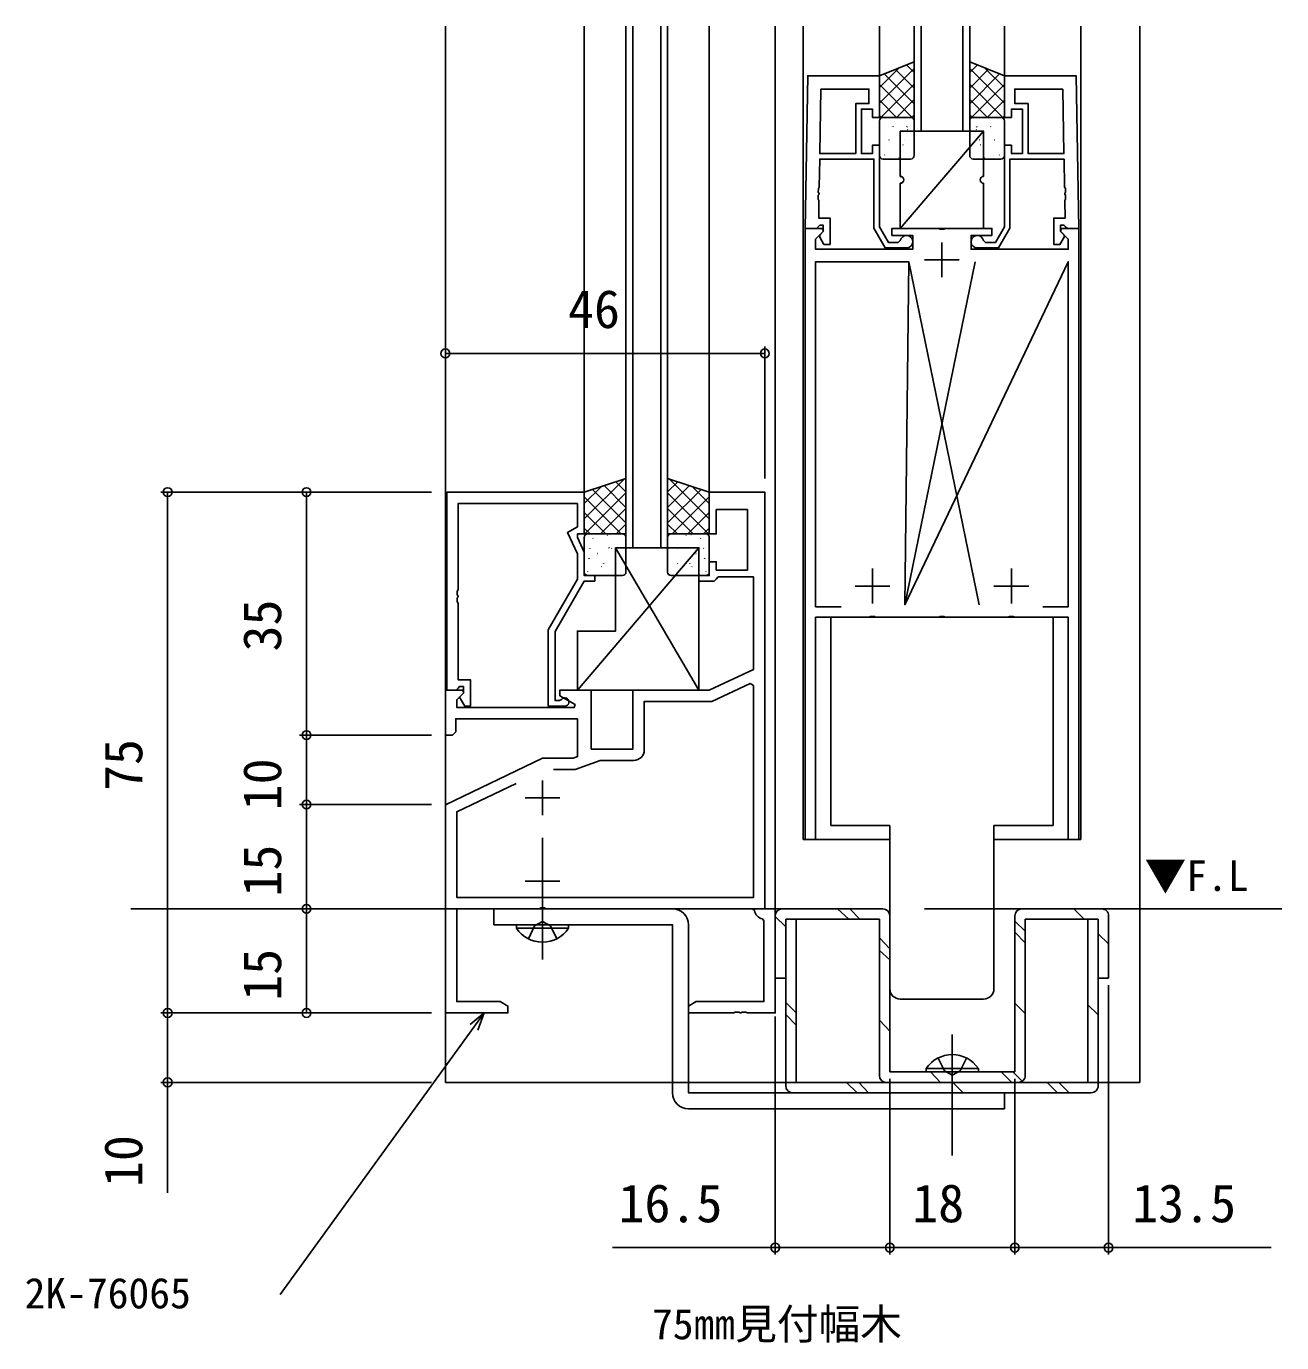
# Model space of a CAD drawing. Units: millimetres, scale not verified. Extents: x -437 to 438, y -681 to 679.
# Drawn here: x -122 to 58.7, y -135.9 to 53.7 of the extents above; entities that cross this region are included whole.
import ezdxf
from ezdxf.enums import TextEntityAlignment as Align

# ---------------------------------------------------------------- set-up
doc = ezdxf.new("R2010")
doc.units = ezdxf.units.MM
doc.header["$LTSCALE"] = 4
for name, color, linetype in [('0-1_USER1', 3, 'Continuous'), ('0-2_YKK_11', 7, 'Continuous'), ('0-3_YKK_12', 2, 'Continuous'), ('0-4_YKK_13', 4, 'Continuous'), ('0-6_YKK_D', 6, 'Continuous')]:
    doc.layers.add(name, color=color, linetype=linetype)
doc.styles.add('ＭＳ ゴシック', font='')
doc.styles.get('ＭＳ ゴシック').set_extended_font_data('MS Gothic')

msp = doc.modelspace()

# ---------------------------------------------------------------- linework, layer by layer
at = {"layer": '0-2_YKK_11'}
for p, q in [((27.039, 24.593), (29.515, 24.593)), ((9.815, 17.593), (9.815, 22.593)), ((12.315, 20.093), (7.315, 20.093)), ((-0.185, -29.407), (-0.185, -24.407)), ((19.815, -29.407), (19.815, -24.407)), ((2.315, -26.907), (-2.685, -26.907)), ((22.315, -26.907), (17.315, -26.907)), ((-47.685, -59.903), (-47.685, -54.903)), ((-45.185, -57.403), (-50.185, -57.403)), ((-47.685, -71.903), (-47.685, -66.903)), ((-45.185, -69.403), (-50.185, -69.403))]:
    msp.add_line(p, q, dxfattribs=at)
for points in [[(-9.886, 24.588), (-9.502, 46.588), (0.814, 46.588), (0.814, 40.588), (-0.186, 40.588), (-0.186, 41.788), (-1.786, 41.788), (-1.786, 35.388), (-0.186, 35.388), (-0.186, 36.588), (0.814, 36.588), (0.814, 24.839), (2.114, 22.588), (3.531, 22.588), (3.827, 22.838)], [(29.514, 24.588), (29.13, 46.588), (18.814, 46.588), (18.814, 40.588), (19.814, 40.588), (19.814, 41.788), (21.414, 41.788), (21.414, 35.388), (19.814, 35.388), (19.814, 36.588), (18.814, 36.588), (18.814, 24.839), (17.514, 22.588), (16.097, 22.588), (15.802, 22.838)], [(4.714, 21.788), (1.652, 21.788), (0.014, 24.625), (0.014, 34.588), (-7.781, 34.588), (-7.852, 30.546), (-7.975, 30.365), (-7.984, 29.815), (-7.867, 29.629), (-7.869, 29.546), (-7.992, 29.365), (-8.002, 28.815), (-7.885, 28.63), (-7.929, 26.088), (-6.286, 26.088), (-6.286, 22.288), (-7.186, 22.288), (-7.786, 23.327), (-7.786, 23.638), (-7.286, 24.138), (-7.286, 25.088), (-7.756, 25.088), (-7.956, 24.888), (-8.256, 24.588), (-9.886, 24.588)], [(14.914, 21.788), (17.976, 21.788), (19.614, 24.625), (19.614, 34.588), (27.409, 34.588), (27.48, 30.546), (27.603, 30.365), (27.613, 29.815), (27.496, 29.629), (27.497, 29.546), (27.621, 29.365), (27.63, 28.815), (27.513, 28.63), (27.558, 26.088), (25.914, 26.088), (25.914, 22.288), (26.814, 22.288), (27.414, 23.327), (27.414, 23.638), (26.914, 24.138), (26.914, 25.088), (27.384, 25.088), (27.584, 24.888), (27.884, 24.588), (29.514, 24.588)], [(29.515, 24.593), (29.515, -63.407), (28.015, -63.407), (28.015, -31.407), (20.273, -31.407), (20.09, -31.287), (19.54, -31.287), (19.356, -31.407), (10.273, -31.407), (10.09, -31.287), (9.54, -31.287), (9.356, -31.407), (0.273, -31.407), (0.09, -31.287), (-0.46, -31.287), (-0.644, -31.407), (-8.385, -31.407), (-8.385, -63.407), (-9.885, -63.407), (-9.885, 24.593), (-7.41, 24.593), (-7.249, 24.205), (-8.385, 23.068), (-8.385, 21.593), (5.615, 21.593), (5.615, 23.593), (2.615, 23.593), (2.615, 24.593), (9.356, 24.593), (9.54, 24.473), (10.09, 24.473), (10.273, 24.593), (17.015, 24.593), (17.015, 23.593), (14.015, 23.593), (14.015, 21.593), (28.015, 21.593), (28.015, 23.068), (26.878, 24.205), (27.039, 24.593)], [(5.038, 19.793), (-8.385, 19.793), (-8.385, -29.907), (-4.713, -29.907)], [(24.343, -29.907), (28.015, -29.907), (28.015, 19.793), (4.464, -29.607), (14.591, 19.793)], [(4.464, -29.607), (5.038, 19.793), (15.166, -29.607)], [(-15.685, -73.403), (-15.685, -13.403), (-23.685, -13.403), (-23.685, -19.403), (-22.685, -19.403), (-22.685, -15.903), (-18.185, -15.903), (-18.185, -24.603), (-22.685, -24.603), (-22.685, -23.403), (-23.685, -23.403), (-23.685, -25.403), (-25.185, -25.403), (-25.185, -26.203), (-22.985, -26.203), (-22.685, -25.903), (-22.385, -25.603), (-17.315, -25.603), (-17.315, -38.932), (-23.685, -41.903), (-34.685, -41.903), (-34.685, -50.403), (-40.685, -50.403), (-40.685, -41.903), (-45.185, -41.903), (-45.185, -42.703), (-43.02, -43.953), (-43.141, -44.403), (-60.055, -44.403), (-60.055, -43.297), (-59.049, -42.291), (-59.21, -41.903), (-61.685, -41.903), (-61.685, -48.403), (-60.685, -48.403), (-60.185, -47.903), (-60.185, -46.033), (-42.685, -46.033), (-42.685, -51.487), (-43.277, -51.703)], [(-61.485, -13.403), (-61.485, -41.903), (-60.155, -41.903), (-59.855, -41.603), (-59.655, -41.403), (-59.085, -41.403), (-59.085, -42.329), (-59.659, -42.903), (-58.909, -44.203), (-58.085, -44.203), (-58.085, -40.403), (-59.855, -40.403), (-59.855, -29.361), (-59.975, -29.178), (-59.975, -28.628), (-59.855, -28.444), (-59.855, -28.361), (-59.975, -28.178), (-59.975, -27.628), (-59.855, -27.444), (-59.855, -15.033), (-42.685, -15.033), (-42.685, -18.403), (-44.106, -19.223), (-42.685, -22.269), (-42.685, -25.935), (-46.885, -33.209), (-46.885, -44.203), (-44.485, -44.203)], [(-44.984, -43.269), (-45.234, -43.403), (-45.885, -43.403), (-45.885, -33.477), (-41.685, -26.203), (-40.185, -26.203), (-40.185, -25.403), (-41.685, -25.403), (-41.685, -22.047), (-42.685, -19.903), (-42.685, -19.403), (-41.685, -19.403), (-41.685, -13.403), (-61.485, -13.403)], [(-33.055, -50.533), (-33.055, -43.533), (-23.324, -43.533), (-17.778, -40.947), (-17.315, -41.241), (-17.315, -71.773), (-51.048, -71.773), (-44.323, -71.773)], [(-43.277, -51.703), (-47.685, -51.703), (-61.685, -58.403), (-61.685, -88.403), (-52.685, -88.403), (-52.685, -87.403), (-53.777, -86.773), (-60.055, -86.773), (-60.055, -73.403), (-48.145, -73.403), (-47.962, -73.283), (-47.412, -73.283), (-47.228, -73.403), (-17.46, -73.403), (-17.164, -73.653)], [(-46.134, -53.333), (-42.99, -53.333), (-39.418, -52.033), (-34.555, -52.033)], [(-51.048, -71.773), (-60.055, -71.773), (-60.055, -59.43), (-51.493, -55.332)], [(-16.044, -74.859), (-15.815, -75.151), (-15.815, -86.773), (-25.594, -86.773), (-26.685, -87.403), (-26.685, -88.403), (-20.144, -88.403), (-19.96, -88.283), (-19.41, -88.283), (-19.227, -88.403), (-19.144, -88.403), (-18.96, -88.283), (-18.41, -88.283), (-18.227, -88.403), (-14.185, -88.403), (-14.185, -73.403), (-15.685, -73.403)]]:
    msp.add_lwpolyline(points, dxfattribs=at)
for points in [[(-7.605, 44.658), (-7.767, 35.388), (-2.586, 35.388), (-2.586, 42.588), (-0.686, 42.588), (-0.686, 44.658)], [(27.234, 44.658), (27.395, 35.388), (22.214, 35.388), (22.214, 42.588), (20.314, 42.588), (20.314, 44.658)]]:
    msp.add_lwpolyline(points, close=True, dxfattribs=at)
for centre, radius, start, end in [((4.714, 22.688), 0.9, 270, 170.40594), ((14.914, 22.688), 0.9, 9.59406, 270), ((-44.485, -43.603), 0.6, 270.00003, 146.25104), ((-34.555, -50.533), 1.5, 270.00001, 359.99999), ((-15.685, -73.403), 1.5, 189.59408, 256.17905)]:
    msp.add_arc(centre, radius, start, end, dxfattribs=at)
at = {"layer": '0-3_YKK_12'}
for p, q in [((-61.685, 53.707), (-61.685, -73.403)), ((-41.685, 53.707), (-41.685, -13.403)), ((-35.685, -21.404), (-35.685, 53.707)), ((-34.685, 53.707), (-34.685, -21.404)), ((-30.685, -21.404), (-30.685, 53.707)), ((-29.685, 53.707), (-29.685, -21.404)), ((-23.685, 53.707), (-23.685, -13.404)), ((-14.185, 53.707), (-14.185, -73.403)), ((-10.185, 53.707), (-10.185, -63.407)), ((0.815, 53.707), (0.815, 46.597)), ((5.815, 38.597), (5.815, 53.707)), ((6.815, 53.707), (6.815, 38.597)), ((12.815, 38.597), (12.815, 53.707)), ((18.815, 53.707), (18.815, 46.597)), ((29.815, -63.407), (29.815, 53.707)), ((-29.685, -21.404), (-35.685, -21.404)), ((-10.185, -63.407), (2.315, -63.407)), ((17.315, -63.407), (29.815, -63.407)), ((-106.978, -73.403), (-7.682, -73.403)), ((-61.685, -73.403), (-61.685, -98.403)), ((7.318, -73.403), (58.742, -73.403))]:
    msp.add_line(p, q, dxfattribs=at)
for points in [[(-61.685, -98.403), (38.315, -98.403), (38.315, -73.403), (38.315, 53.707)], [(13.815, 53.707), (13.815, 38.597), (5.815, 38.597)]]:
    msp.add_lwpolyline(points, dxfattribs=at)
at = {"layer": '0-4_YKK_13'}
for p, q in [((0.815, 44.881), (3.675, 47.741)), ((0.815, 42.636), (5.815, 47.636)), ((5.815, 44.804), (3.105, 47.514)), ((5.815, 47.049), (4.709, 48.155)), ((13.815, 47.049), (14.921, 48.155)), ((18.815, 42.636), (13.815, 47.636)), ((13.815, 44.804), (16.524, 47.514)), ((18.815, 44.881), (15.955, 47.741)), ((5.815, 42.559), (1.502, 46.872)), ((13.815, 42.559), (18.128, 46.872)), ((5.531, 40.597), (0.815, 45.314)), ((1.021, 40.597), (5.815, 45.391)), ((18.609, 40.597), (13.815, 45.391)), ((14.098, 40.597), (18.815, 45.314)), ((3.286, 40.597), (0.815, 43.069)), ((3.266, 40.597), (5.815, 43.146)), ((16.364, 40.597), (13.815, 43.146)), ((16.343, 40.597), (18.815, 43.069)), ((1.041, 40.597), (0.815, 40.824)), ((0.815, 35.097), (0.815, 40.097)), ((1.315, 40.597), (5.315, 40.597)), ((5.511, 40.597), (5.815, 40.901)), ((5.815, 40.097), (5.815, 35.097)), ((14.119, 40.597), (13.815, 40.901)), ((13.815, 40.097), (13.815, 35.097)), ((18.315, 40.597), (14.315, 40.597)), ((18.588, 40.597), (18.815, 40.824)), ((18.815, 35.097), (18.815, 40.097)), ((2.601, 39.325), (2.608, 39.333)), ((2.775, 39.246), (2.819, 39.269)), ((15.815, 38.597), (3.815, 24.597)), ((4.776, 39.191), (4.822, 39.279)), ((4.851, 38.813), (4.895, 38.837)), ((14.778, 38.813), (14.734, 38.837)), ((14.854, 39.191), (14.807, 39.279)), ((16.855, 39.246), (16.811, 39.269)), ((17.028, 39.325), (17.021, 39.333)), ((2.183, 37.356), (2.227, 37.38)), ((4.208, 36.622), (4.252, 36.646)), ((4.421, 37.343), (4.427, 37.35)), ((15.209, 37.343), (15.202, 37.35)), ((15.421, 36.622), (15.377, 36.646)), ((17.446, 37.356), (17.402, 37.38)), ((5.315, 34.597), (1.315, 34.597)), ((1.54, 35.164), (1.584, 35.188)), ((2.446, 35.138), (2.452, 35.145)), ((3.617, 34.732), (3.661, 34.756)), ((14.315, 34.597), (18.315, 34.597)), ((16.012, 34.732), (15.969, 34.756)), ((17.184, 35.138), (17.177, 35.145)), ((18.089, 35.164), (18.045, 35.188)), ((3.815, 31.097), (3.815, 24.597)), ((-35.906, -11.476), (-41.685, -17.256)), ((-39.273, -12.599), (-41.685, -15.011)), ((-40.501, -13.008), (-35.685, -17.823)), ((-38.817, -12.447), (-35.685, -15.578)), ((-37.133, -11.885), (-35.685, -13.333)), ((-28.237, -11.885), (-29.685, -13.333)), ((-26.554, -12.447), (-29.685, -15.578)), ((-24.87, -13.008), (-29.685, -17.823)), ((-29.465, -11.476), (-23.685, -17.256)), ((-26.097, -12.599), (-23.685, -15.011)), ((-41.685, -14.068), (-36.351, -19.403)), ((-35.685, -13.501), (-41.587, -19.403)), ((-29.685, -13.501), (-23.783, -19.403)), ((-23.685, -14.068), (-29.02, -19.403)), ((-41.685, -16.313), (-38.596, -19.403)), ((-35.685, -15.746), (-39.342, -19.403)), ((-29.685, -15.746), (-26.029, -19.403)), ((-23.685, -16.313), (-26.775, -19.403)), ((-41.685, -18.558), (-40.841, -19.403)), ((-35.685, -17.991), (-37.097, -19.403)), ((-29.685, -17.991), (-28.274, -19.403)), ((-23.685, -18.558), (-24.53, -19.403)), ((-41.685, -24.903), (-41.685, -19.903)), ((-41.185, -19.403), (-36.185, -19.403)), ((-40.451, -20.023), (-40.407, -20.047)), ((-39.058, -19.497), (-39.052, -19.505)), ((-38.374, -19.591), (-38.33, -19.615)), ((-35.685, -19.903), (-35.685, -24.903)), ((-29.685, -19.903), (-29.685, -24.903)), ((-24.185, -19.403), (-29.185, -19.403)), ((-26.996, -19.591), (-27.04, -19.615)), ((-26.312, -19.497), (-26.319, -19.505)), ((-24.92, -20.023), (-24.964, -20.047)), ((-23.685, -24.903), (-23.685, -19.903)), ((-25.185, -21.405), (-42.685, -41.904)), ((-40.877, -21.48), (-40.871, -21.488)), ((-39.808, -22.215), (-39.764, -22.239)), ((-38.16, -21.37), (-38.113, -21.458)), ((-37.783, -21.481), (-37.739, -21.505)), ((-25.185, -41.904), (-37.185, -21.405)), ((-37.117, -21.665), (-37.11, -21.672)), ((-35.706, -21.048), (-35.685, -21.06)), ((-29.664, -21.048), (-29.685, -21.06)), ((-28.254, -21.665), (-28.261, -21.672)), ((-27.588, -21.481), (-27.632, -21.505)), ((-27.211, -21.37), (-27.258, -21.458)), ((-25.563, -22.215), (-25.607, -22.239)), ((-24.493, -21.48), (-24.5, -21.488)), ((-41.049, -22.894), (-41.002, -22.983)), ((-39.216, -24.105), (-39.172, -24.129)), ((-38.903, -23.685), (-38.896, -23.692)), ((-37.14, -23.672), (-37.096, -23.696)), ((-28.231, -23.672), (-28.275, -23.696)), ((-26.468, -23.685), (-26.475, -23.692)), ((-26.154, -24.105), (-26.198, -24.129)), ((-24.321, -22.894), (-24.368, -22.983)), ((-41.241, -24.839), (-41.197, -24.863)), ((-36.185, -25.403), (-41.185, -25.403)), ((-29.185, -25.403), (-24.185, -25.403)), ((-24.129, -24.839), (-24.173, -24.863)), ((25.815, -61.403), (25.815, -31.403)), ((2.315, -61.403), (-6.185, -61.403)), ((2.315, -84.903), (2.315, -61.403)), ((-47.687, -80.703), (-47.687, -63.203)), ((-13.185, -73.403), (1.315, -73.403)), ((-3.604, -74.903), (-5.204, -73.403)), ((-2.02, -74.903), (-3.441, -73.403)), ((21.315, -73.403), (32.815, -73.403)), ((30.291, -74.903), (28.809, -73.403)), ((-51.437, -76.212), (-51.437, -75.703)), ((-51.437, -75.703), (-43.937, -75.703)), ((-14.185, -74.403), (-14.185, -83.403)), ((-12.685, -75.999), (-14.185, -74.518)), ((-11.185, -74.903), (-12.685, -74.903)), ((-12.685, -74.903), (-12.685, -98.903)), ((-11.185, -74.903), (-11.185, -98.403)), ((0.815, -74.903), (-11.185, -74.903)), ((0.815, -74.903), (0.815, -97.403)), ((2.315, -74.403), (2.315, -96.903)), ((20.315, -74.403), (20.315, -96.903)), ((21.815, -76.621), (20.315, -75.159)), ((30.815, -74.903), (21.815, -74.903)), ((21.815, -74.903), (21.815, -97.403)), ((32.315, -74.903), (32.315, -98.903)), ((33.815, -74.403), (33.815, -83.403)), ((2.315, -79.16), (0.815, -77.565)), ((21.815, -78.307), (20.315, -76.788)), ((32.315, -77.005), (33.815, -78.427)), ((2.315, -80.767), (0.815, -79.412)), ((-12.685, -83.403), (-14.185, -83.403)), ((33.815, -83.403), (32.315, -83.403)), ((-11.185, -88.398), (-12.685, -86.918)), ((3.815, -86.403), (15.815, -86.403)), ((21.815, -88.501), (20.315, -86.982)), ((-11.185, -90.183), (-12.685, -88.643)), ((32.315, -88.695), (30.815, -87.229)), ((2.315, -91.039), (0.815, -89.462)), ((11.313, -108.912), (11.313, -91.527)), ((7.563, -96.394), (13.313, -96.394)), ((7.563, -96.903), (7.563, -96.394)), ((15.063, -96.394), (9.313, -96.394)), ((15.063, -96.903), (15.063, -96.394)), ((30.815, -98.403), (-11.185, -98.403)), ((-2.406, -99.903), (-3.906, -98.403)), ((-0.738, -99.903), (-2.165, -98.403)), ((1.815, -98.403), (20.815, -98.403)), ((2.315, -96.903), (20.315, -96.903)), ((7.563, -96.903), (13.313, -96.903)), ((9.623, -98.403), (8.243, -96.947)), ((15.063, -96.903), (9.313, -96.903)), ((12.919, -99.936), (11.405, -98.403)), ((19.894, -98.403), (18.355, -96.903)), ((21.395, -98.217), (20.04, -96.903)), ((26.471, -99.903), (24.989, -98.403)), ((28.138, -99.903), (26.656, -98.403)), ((-11.685, -99.903), (31.315, -99.903))]:
    msp.add_line(p, q, dxfattribs=at)
for points in [[(5.815, 48.597), (0.815, 46.597), (0.815, 40.597), (5.815, 40.597)], [(13.815, 48.597), (18.815, 46.597), (18.815, 40.597), (13.815, 40.597)], [(-35.685, -11.403), (-41.685, -13.403), (-41.685, -19.403), (-35.685, -19.403)], [(-29.685, -11.403), (-23.685, -13.403), (-23.685, -19.403), (-29.685, -19.403)], [(-37.185, -21.405), (-25.185, -21.405), (-25.185, -41.904), (-42.685, -41.904), (-42.685, -33.404), (-37.185, -33.404)]]:
    msp.add_lwpolyline(points, close=True, dxfattribs=at)
for points in [[(15.815, 32.097), (15.815, 38.597), (3.815, 38.597), (3.815, 32.097)], [(3.815, 24.597), (15.815, 24.597), (15.815, 31.097)], [(25.815, -31.403), (-6.185, -31.403), (-6.185, -61.403)], [(17.315, -84.903), (17.315, -61.403), (25.815, -61.403)], [(-28.987, -73.403), (-54.687, -73.403), (-54.687, -75.703)], [(-54.687, -75.703), (-28.987, -75.703), (-28.987, -99.903)], [(-51.437, -76.212), (-43.937, -76.212), (-43.937, -75.703)], [(-49.737, -77.712), (-48.832, -75.856), (-47.687, -75.248)], [(-45.637, -77.712), (-46.542, -75.856), (-47.687, -75.248)], [(-26.687, -102.203), (18.813, -102.203), (18.813, -99.903), (-26.687, -99.903), (-26.687, -75.703)], [(32.315, -74.903), (30.815, -74.903), (30.815, -98.403)], [(9.263, -94.893), (10.168, -96.749), (11.313, -97.358)], [(13.363, -94.893), (12.458, -96.749), (11.313, -97.358)]]:
    msp.add_lwpolyline(points, dxfattribs=at)
for centre, radius, start, end in [((1.315, 40.097), 0.5, 90, 180), ((5.315, 40.097), 0.5, 0, 90), ((14.315, 40.097), 0.5, 90, 180), ((18.315, 40.097), 0.5, 0, 90), ((1.315, 35.097), 0.5, 180, 270), ((5.315, 35.097), 0.5, 270, 0), ((14.315, 35.097), 0.5, 180, 270), ((18.315, 35.097), 0.5, 270, 0), ((3.815, 31.597), 0.5, 270, 90), ((15.815, 31.597), 0.5, 90, 270), ((-41.185, -19.903), 0.5, 90, 180), ((-36.185, -19.903), 0.5, 0, 90), ((-29.185, -19.903), 0.5, 90, 180), ((-24.185, -19.903), 0.5, 0, 90), ((-41.185, -24.903), 0.5, 180, 270), ((-36.185, -24.903), 0.5, 270, 0), ((-29.185, -24.903), 0.5, 180, 270), ((-24.185, -24.903), 0.5, 270, 0), ((-28.987, -75.703), 2.3, 0, 90), ((-13.185, -74.403), 1, 90.01399, 180), ((1.315, -74.403), 1, 0.00087, 90), ((21.315, -74.403), 1, 90.01399, 180), ((32.815, -74.403), 1, 0.00087, 90.01399), ((-47.687, -73.676), 4.527, 214.06671, 325.93329), ((3.815, -84.903), 1.5, 180, 270), ((15.815, -84.903), 1.5, 270, 0), ((11.313, -98.93), 4.527, 34.06671, 145.93329), ((1.815, -97.403), 1, 180, 269.98601), ((20.815, -97.403), 1, 270, 0.00087), ((-26.687, -99.903), 2.3, 180, 270), ((-11.685, -98.903), 1, 180, 269.98601), ((31.315, -98.903), 1, 270, 0.00087)]:
    msp.add_arc(centre, radius, start, end, dxfattribs=at)
at = {"layer": '0-6_YKK_D'}
for p, q in [((-15.685, -11.403), (-15.685, 7.597)), ((-15.685, 6.597), (-61.685, 6.597)), ((-63.685, -13.381), (-102.685, -13.381)), ((-101.685, -13.381), (-101.685, -88.403)), ((-63.685, -13.381), (-82.685, -13.381)), ((-81.685, -13.381), (-81.685, -48.381)), ((-63.685, -48.381), (-82.685, -48.381)), ((-63.685, -48.381), (-82.685, -48.381)), ((-81.685, -48.381), (-81.685, -58.381)), ((-63.685, -58.381), (-82.685, -58.381)), ((-63.685, -58.381), (-82.685, -58.381)), ((-81.685, -73.403), (-81.685, -58.381)), ((-60.055, -73.403), (-82.685, -73.403)), ((-81.685, -73.403), (-81.685, -88.403)), ((33.815, -84.403), (33.815, -123.203)), ((-63.685, -88.403), (-102.685, -88.403)), ((-63.685, -88.403), (-82.685, -88.403)), ((-14.185, -88.903), (-14.185, -123.203)), ((-63.685, -98.403), (-102.685, -98.403)), ((2.315, -97.903), (2.315, -123.203)), ((2.315, -97.903), (2.315, -123.203)), ((20.315, -97.903), (20.315, -123.203)), ((20.315, -97.903), (20.315, -123.203)), ((2.315, -122.203), (20.315, -122.203))]:
    msp.add_line(p, q, dxfattribs=at)
for points in [[(-101.685, -88.403), (-101.685, -98.403), (-101.685, -114.328)], [(-56.085, -88.403), (-57.581, -90.468), (-85.467, -128.979)], [(-58.134, -90.067), (-56.085, -88.403), (-57.027, -90.869)], [(2.315, -122.203), (-14.185, -122.203), (-37.61, -122.203)], [(20.315, -122.203), (33.815, -122.203), (57.24, -122.203)]]:
    msp.add_lwpolyline(points, dxfattribs=at)
for centre in [(-61.685, 6.597), (-15.685, 6.597), (-101.685, -13.381), (-81.685, -13.381), (-81.685, -48.381), (-81.685, -48.381), (-81.685, -58.381), (-81.685, -58.381), (-81.685, -73.403), (-81.685, -73.403), (-101.685, -88.403), (-101.685, -88.403), (-81.685, -88.403), (-101.685, -98.403), (-14.185, -122.203), (2.315, -122.203), (2.315, -122.203), (20.315, -122.203), (20.315, -122.203), (33.815, -122.203)]:
    msp.add_circle(centre, 0.637, dxfattribs=at)

# ---------------------------------------------------------------- texts
at = {"layer": '0-1_USER1', "style": 'ＭＳ ゴシック'}
for s, p in [('▼F.L', (38.999, -72.144)), ('75㎜見付幅木', (-31.933, -136.723))]:
    msp.add_text(s, height=4.399, dxfattribs=at).set_placement(p, align=Align.BOTTOM_LEFT)
at = {"layer": '0-6_YKK_D', "style": 'ＭＳ ゴシック'}
for s, height, p in [('46', 5.499, (-44.033, 8.597)), ('16.5', 5.499, (-36.761, -120.203)), ('18', 5.499, (5.541, -120.203)), ('13.5', 5.499, (37.214, -120.203)), ('2K-76065', 4.399, (-122.285, -132.275))]:
    msp.add_text(s, height=height, dxfattribs=at).set_placement(p, align=Align.BOTTOM_LEFT)
for s, p in [('35', (-83.685, -36.336)), ('75', (-103.685, -56.432)), ('10', (-83.685, -59.219)), ('15', (-83.685, -71.645)), ('15', (-83.685, -86.655)), ('10', (-103.685, -113.478))]:
    msp.add_text(s, height=5.499, rotation=90, dxfattribs=at).set_placement(p, align=Align.BOTTOM_LEFT)

doc.saveas('drawing.dxf')
